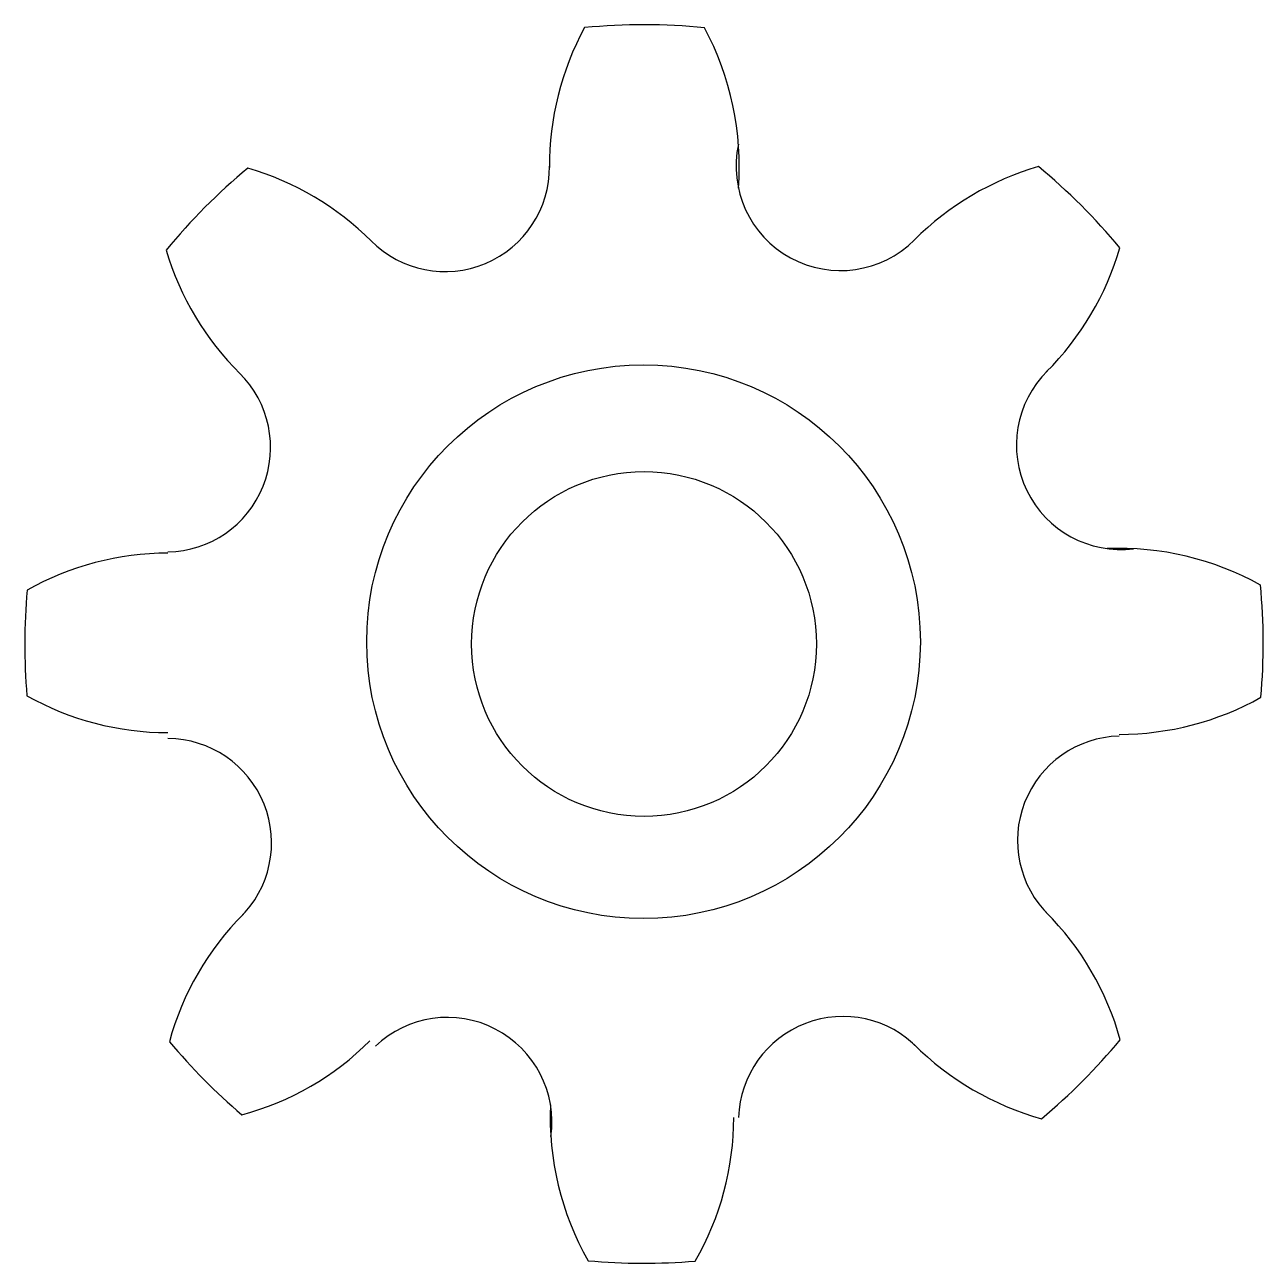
# Model space of a CAD drawing. Header units: millimetres. Extents: x 3673 to 3928, y 1422 to 1677.
import ezdxf

# ---------------------------------------------------------------- set-up
doc = ezdxf.new("R2010")
doc.units = ezdxf.units.MM

msp = doc.modelspace()

# ---------------------------------------------------------------- linework, layer by layer
for centre, radius in [((3800, 1550.02), 57), ((3800.1, 1549.55), 35.5)]:
    msp.add_circle(centre, radius)
for centre, radius, start, end in [((3840.56, 1647.94), 59.93, 151.5811, 180.2886), ((3800.1, 1549.55), 127.5, 84.3945, 95.5087), ((3759.43, 1647.94), 60.28, 355.6963, 28.2145), ((3840.56, 1647.94), 21.5, 167.8541, 315), ((3800.1, 1549.55), 127.5, 129.7874, 140.5148), ((3702.07, 1590.57), 59.27, 45, 73.8994), ((3759.14, 1647.73), 21.5, 224.9196, 0.5465), ((3897.93, 1590.57), 59.63, 106.1847, 135), ((3800.1, 1549.55), 127.5, 39.78, 50.4352), ((3759.43, 1647.94), 60.28, 196.6948, 225.197), ((3840.56, 1647.94), 59.93, 315, 343.7076), ((3701.71, 1590.01), 21.5, 270.9615, 45.3747), ((3898.28, 1590.51), 21.5, 134.7421, 277.0452), ((3702.07, 1509.44), 58.82, 90, 119.5228), ((3897.93, 1509.44), 59.8, 60.8949, 92.3663), ((3800.1, 1549.55), 127.5, 175.0136, 184.7952), ((3800.1, 1549.55), 127.5, 355.0652, 5.4665), ((3702.07, 1590.57), 59.27, 240.6832, 270), ((3897.93, 1590.57), 59.63, 270, 299.3157), ((3701.91, 1508.59), 21.5, 314.11, 89.5851), ((3898.49, 1509.08), 21.5, 91.4915, 225.817), ((3840.56, 1452.08), 59.78, 15.514, 45), ((3759.43, 1452.08), 59.15, 135, 164.7307), ((3759.63, 1451.16), 21.5, 351.8463, 133.6402), ((3841.06, 1451.36), 21.5, 43.9251, 178.0935), ((3800.1, 1549.55), 127.5, 219.9644, 229.4853), ((3702.07, 1509.44), 58.82, 284.9761, 315), ((3897.93, 1509.44), 59.8, 225, 254.5247), ((3800.1, 1549.55), 127.5, 309.953, 320.2774), ((3840.56, 1452.08), 59.78, 177.4955, 209.5774), ((3759.43, 1452.08), 59.15, 329.9786, 0), ((3800.1, 1549.55), 127.5, 264.8141, 274.7449)]:
    msp.add_arc(centre, radius, start, end)

doc.saveas('drawing.dxf')
